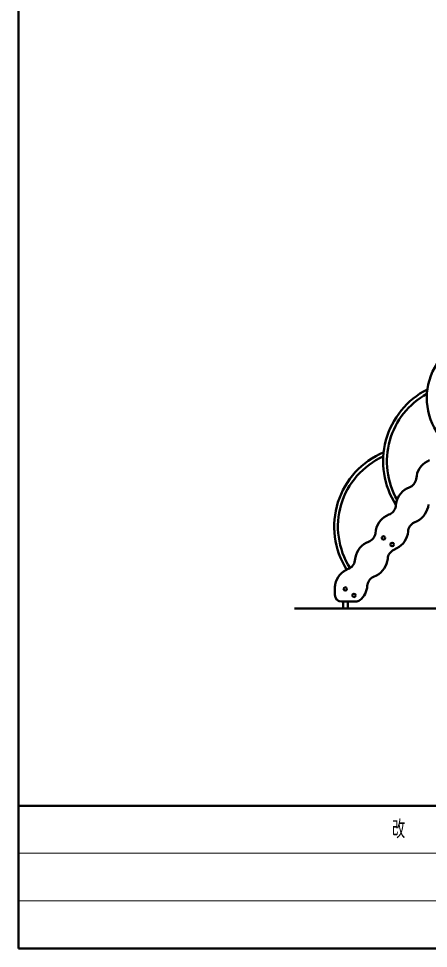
# Model space of a CAD drawing. Units: millimetres on the paper. Extents: x -385 to 0, y -594 to 267.
# Drawn here: x -385 to -324.6, y -297 to -160.1 of the extents above; entities that cross this region are included whole.
import ezdxf

# ---------------------------------------------------------------- set-up
doc = ezdxf.new("R2010")
doc.units = ezdxf.units.MM
doc.layers.add('LY_1', color=140, linetype='Continuous', lineweight=50)
doc.styles.add('ＭＳ ゴシック', font='')
doc.styles.get('ＭＳ ゴシック').set_extended_font_data('MS Gothic')

msp = doc.modelspace()

# ---------------------------------------------------------------- linework, layer by layer
at = {"layer": 'LY_1', "color": 7}
for p, q in [((-385, -30), (-385, -297)), ((-344.356, -246.947), (-174.595, -246.947)), ((-385, -276), (0, -276)), ((-385, -297), (0, -297))]:
    msp.add_line(p, q, dxfattribs=at)
at = {"layer": 'LY_1'}
for p, q in [((-326.448, -227.909), (-326.361, -227.416)), ((-329.448, -231.909), (-329.361, -231.416)), ((-326.747, -234.308), (-326.299, -234.086)), ((-332.448, -235.909), (-332.361, -235.416)), ((-329.747, -238.308), (-329.299, -238.086)), ((-335.448, -239.909), (-335.361, -239.416)), ((-332.747, -242.308), (-332.299, -242.086)), ((-338.414, -244.947), (-338.414, -244.022)), ((-337.414, -245.947), (-335.363, -245.947)), ((-337.179, -246.947), (-337.179, -245.947)), ((-336.499, -246.947), (-336.499, -245.947))]:
    msp.add_line(p, q, dxfattribs=at)
at = {"layer": 'LY_1', "color": 7, "lineweight": 13}
for p, q in [((-385, -283), (-243.5, -283)), ((-385, -290), (-243.5, -290))]:
    msp.add_line(p, q, dxfattribs=at)
at = {"layer": 'LY_1'}
for centre in [(-331.254, -236.567), (-329.974, -237.527), (-336.879, -244.067), (-335.599, -245.027)]:
    msp.add_circle(centre, 0.25, dxfattribs=at)
at = {"layer": 'LY_1', "color": 7, "lineweight": 13}
for centre in [(-331.254, -236.567), (-329.974, -237.527), (-336.879, -244.067), (-335.599, -245.027)]:
    msp.add_circle(centre, 0.171, dxfattribs=at)
at = {"layer": 'LY_1'}
for centre, radius, start, end in [((-315.6, -215.947), 9.272, 90, 220.40611), ((-319.428, -225.289), 11.872, 116.83602, 212.74529), ((-319.428, -225.289), 11.328, 118.61215, 209.98376), ((-326.634, -234.897), 11.872, 112.74484, 212.19005), ((-326.634, -234.897), 11.328, 114.20152, 212.55082), ((-323.407, -227.937), 3, 110.57944, 170), ((-328.024, -227.631), 1.6, 290.57944, 350), ((-326.407, -231.937), 3, 110.57944, 170), ((-331.024, -231.631), 1.6, 290.57944, 350), ((-327.626, -231.396), 3, 296.2602, 355.68077), ((-329.407, -235.937), 3, 110.57944, 170), ((-326.039, -235.742), 1.6, 116.2602, 175.68077), ((-334.024, -235.631), 1.6, 290.57944, 350), ((-330.626, -235.396), 3, 296.2602, 355.68077), ((-332.407, -239.937), 3, 110.57944, 170), ((-329.039, -239.742), 1.6, 116.2602, 175.68077), ((-337.024, -239.631), 1.6, 290.57944, 350), ((-333.626, -239.396), 3, 296.2602, 355.68077), ((-335.407, -243.937), 3, 110.57944, 170.17221), ((-332.039, -243.742), 1.6, 116.2602, 175.68077), ((-334.92, -244.022), 3.494, 170.17221, 180), ((-336.626, -243.396), 3, 309.15636, 355.68077), ((-337.414, -244.947), 1, 180, 270), ((-335.363, -244.947), 1, 270, 309.15636)]:
    msp.add_arc(centre, radius, start, end, dxfattribs=at)

# ---------------------------------------------------------------- texts
at = {"layer": 'LY_1', "color": 7, "insert": (-314.25, -279.5), "char_height": 2.346, "attachment_point": 5, "style": 'ＭＳ ゴシック'}
msp.add_mtext('\\T1.64;\\W0.6;改\u3000\u3000訂\u3000\u3000事\u3000\u3000項', dxfattribs=at)

doc.saveas('drawing.dxf')
